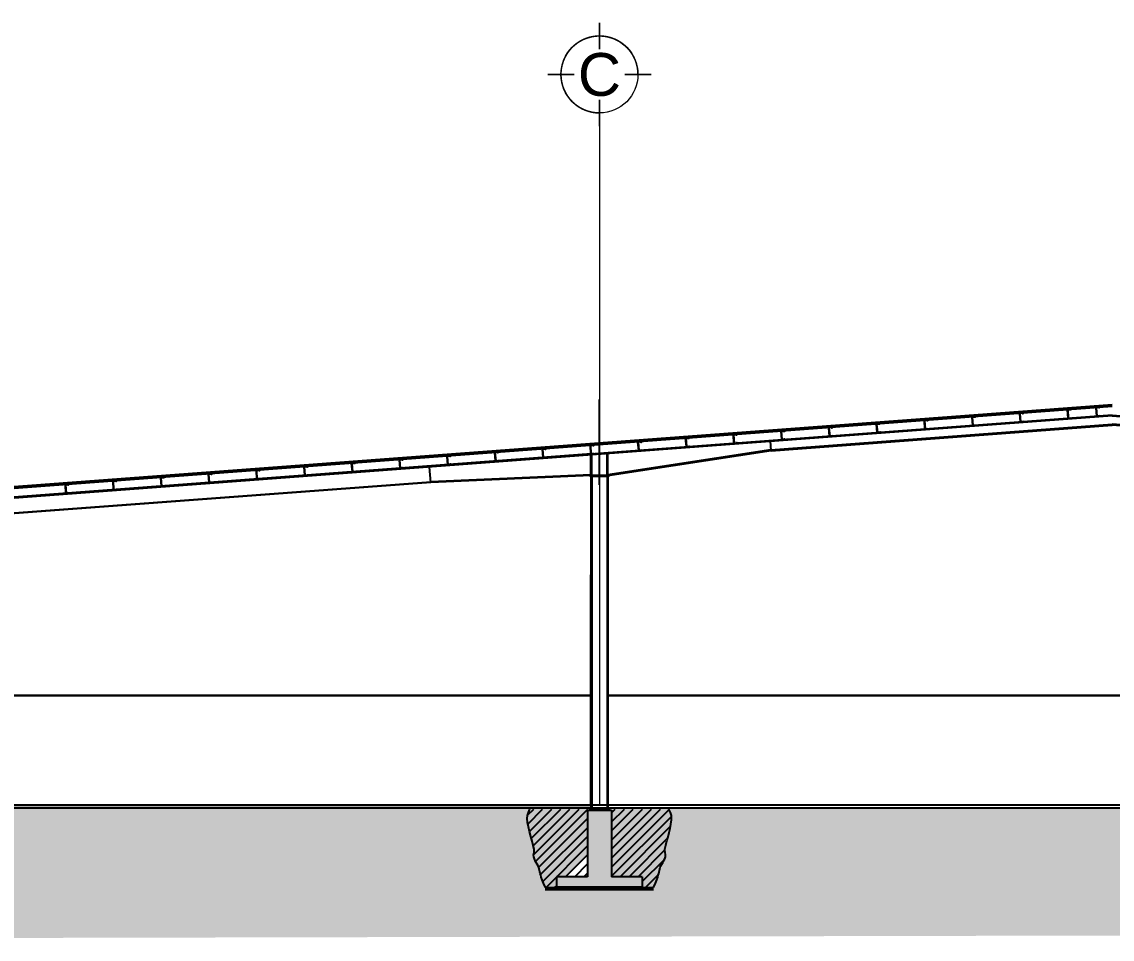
# Model space of a CAD drawing. Header units: metres. Extents: x -108 to 1267, y -15 to 572.
# Drawn here: x -90.67 to -58.74, y 39.47 to 66.34 of the extents above; entities that cross this region are included whole.
import ezdxf
from ezdxf.enums import TextEntityAlignment as Align

# ---------------------------------------------------------------- set-up
doc = ezdxf.new("R2010")
doc.units = ezdxf.units.M
doc.linetypes.add('CENTRO', pattern=[50.8, 31.75, -6.35, 6.35, -6.35])
for name, color, linetype in [('1- 09', 2, 'Continuous'), ('1- 1', 1, 'Continuous'), ('1- 2', 223, 'Continuous')]:
    doc.layers.add(name, color=color, linetype=linetype)
for name, color, linetype, lineweight in [('2', 223, 'Continuous', 5), ('3', 3, 'Continuous', 0), ('Ejes', 210, 'CENTRO', 0), ('hatch', 9, 'Continuous', 0), ('MARCO', 254, 'Continuous', 0)]:
    doc.layers.add(name, color=color, linetype=linetype, lineweight=lineweight)
doc.styles.add('ALA', font='arial.ttf')
doc.styles.get("Standard").update_dxf_attribs({"font": 'cour.ttf', "height": 0.1})

# ---------------------------------------------------------------- blocks, each defined once
blk = doc.blocks.new('ejeh')
at = {"layer": 'Ejes', "const_width": 0.02}
for points in [[(0, 1.348), (0, 1)], [(-0.326, 0.674), (-0.674, 0.674)], [(0.326, 0.674), (0.674, 0.674)], [(0, 0), (0, 0.348)]]:
    blk.add_lwpolyline(points, dxfattribs=at)
blk.add_lwpolyline([(0, 0.174, -2.414214), (0.5, 0.674, 1)], format="xyb", dxfattribs=at)
at = {"layer": 'Ejes'}
blk.add_circle((0, 0.674), 0.5, dxfattribs=at)
blk.add_attdef('X', text='', height=0.556, dxfattribs=at).set_placement((0, 0.674), align=Align.MIDDLE_CENTER)

msp = doc.modelspace()

# ---------------------------------------------------------------- hatches: boundary and pattern name
at = {"transparency": 33554687}
h = msp.add_hatch(dxfattribs=at)
h.set_pattern_fill('AR-CONC', color=32, scale=0.005, angle=45)
h.set_pattern_definition([(95, (-958.60415, -757.5745), (0.70047325, 0.5877669), [0.09525, -1.04775]), (40, (-958.6042, -757.5745), (-0.8000923, 0.55088364), [0.0762, -0.8382029]), (145.451445, (-958.5458, -757.5255), (-0.099619, 1.1386505), [0.08095004, -0.8904512]), (91.1842, (-958.7838, -757.3949), (1.1070512, 0.8097671), [0.142875, -1.571625]), (141.63556, (-958.6915, -757.3274), (-0.0354331, 1.7141338), [0.1214251, -1.335678]), (36.18415, (-958.7838, -757.3949), (-0.0354331, 1.7141338), [0.1142998, -1.2572987]), (66, (-958.64905, -757.35), (0.8975999, 0.17447575), [0.09525, -1.04775]), (11, (-958.6491, -757.35), (-0.4326996, 0.869706), [0.0762, -0.8382]), (116.451445, (-958.57425, -757.33546), (0.46490026, 1.0441817), [0.08095004, -0.8904497]), (82.5, (-958.60415, -757.5745), (-0.288027345, 0.30986707), [0, -0.82804, 0, -0.8509, 0, -0.841375]), (52.5, (-958.60415, -757.5745), (-0.11794864, 0.590435), [0, -0.48514, 0, -0.80899, 0, -0.320675]), (12.5, (-958.8044, -757.77476), (0.499639315, 0.45913098), [0, -0.3175, 0, -0.9906, 0, -1.31445]), (2.5, (-958.8942, -757.86456), (0.43381952, 0.61361196), [0, -0.41275, 0, -0.65786, 0, -0.93345])])
edge = h.paths.add_edge_path()
edge.add_spline(control_points=[(-41.706, 43.276), (-41.706, 43.276), (-41.658, 43.174), (-41.658, 43.174), (-41.658, 43.174), (-41.635, 43.087), (-41.635, 43.087)], knot_values=[10.00002, 10.00002, 10.00002, 10.00002, 11.00002, 11.00002, 11.00002, 12, 12, 12, 12], degree=3, periodic=0)
edge.add_line((-41.616, 43.082), (-41.634, 43.064))
edge.add_spline(control_points=[(-41.635, 43.087), (-41.618, 43.018), (-41.631, 42.907), (-41.656, 42.781)], knot_values=[9.647402, 9.647402, 9.647402, 9.647402, 10, 10, 10, 10], degree=3, periodic=0)
edge.add_spline(control_points=[(-41.656, 42.781), (-41.703, 42.549), (-41.794, 42.267), (-41.824, 42.099)], knot_values=[9, 9, 9, 9, 9.647402, 9.647402, 9.647402, 9.647402], degree=3, periodic=0)
edge.add_spline(control_points=[(-41.824, 42.099), (-41.824, 42.099), (-41.824, 42.093), (-41.824, 42.084)], knot_values=[8.647116, 8.647116, 8.647116, 8.647116, 9, 9, 9, 9], degree=3, periodic=0)
edge.add_spline(control_points=[(-41.824, 42.044), (-41.824, 42.044), (-41.816, 42.02), (-41.816, 42.02)], knot_values=[7.00001, 7.00001, 7.00001, 7.00001, 7.99999, 7.99999, 7.99999, 7.99999], degree=3, periodic=0)
edge.add_spline(control_points=[(-41.816, 42.02), (-41.804, 41.925), (-41.813, 41.827), (-41.872, 41.744)], knot_values=[6, 6, 6, 6, 7, 7, 7, 7], degree=3, periodic=0)
edge.add_line((-41.818, 41.821), (-41.855, 41.784))
edge.add_spline(control_points=[(-41.816, 42.02), (-41.804, 41.925), (-41.813, 41.827), (-41.872, 41.744)], knot_values=[6, 6, 6, 6, 7, 7, 7, 7], degree=3, periodic=0)
edge.add_spline(control_points=[(-41.872, 41.744), (-41.872, 41.744), (-41.895, 41.705), (-41.895, 41.705), (-41.895, 41.705), (-41.895, 41.705), (-41.895, 41.705)], knot_values=[4.99999, 4.99999, 4.99999, 4.99999, 5.99999, 5.99999, 5.99999, 6, 6, 6, 6], degree=3, periodic=0)
edge.add_spline(control_points=[(-41.895, 41.705), (-41.895, 41.705), (-41.911, 41.665), (-41.911, 41.665)], knot_values=[4.00001, 4.00001, 4.00001, 4.00001, 4.99999, 4.99999, 4.99999, 4.99999], degree=3, periodic=0)
edge.add_spline(control_points=[(-41.911, 41.665), (-42.002, 41.522), (-41.979, 41.433), (-42.037, 41.286)], knot_values=[3, 3, 3, 3, 4, 4, 4, 4], degree=3, periodic=0)
edge.add_line((-42.013, 41.358), (-42.018, 41.353))
edge.add_spline(control_points=[(-41.911, 41.665), (-42.002, 41.522), (-41.979, 41.433), (-42.037, 41.286)], knot_values=[3, 3, 3, 3, 4, 4, 4, 4], degree=3, periodic=0)
edge.add_spline(control_points=[(-42.061, 41.207), (-42.061, 41.207), (-42.101, 41.104), (-42.101, 41.104)], knot_values=[1.00001, 1.00001, 1.00001, 1.00001, 1.99999, 1.99999, 1.99999, 1.99999], degree=3, periodic=0)
edge.add_spline(control_points=[(-42.101, 41.104), (-42.101, 41.104), (-42.156, 40.978), (-42.156, 40.978)], knot_values=[0.00001, 0.00001, 0.00001, 0.00001, 0.99999, 0.99999, 0.99999, 0.99999], degree=3, periodic=0)
edge.add_line((-42.18, 40.923), (-45.331, 40.923))
edge.add_line((-45.331, 40.923), (-45.331, 40.996))
edge.add_spline(control_points=[(-45.379, 41.104), (-45.379, 41.104), (-45.323, 40.978), (-45.323, 40.978)], knot_values=[0, 0, 0, 0, 0.99999, 0.99999, 0.99999, 0.99999], degree=3, periodic=0)
edge.add_spline(control_points=[(-45.442, 41.286), (-45.442, 41.286), (-45.418, 41.207), (-45.418, 41.207), (-45.418, 41.207), (-45.418, 41.207), (-45.418, 41.207)], knot_values=[1.99999, 1.99999, 1.99999, 1.99999, 2.99999, 2.99999, 2.99999, 3, 3, 3, 3], degree=3, periodic=0)
edge.add_spline(control_points=[(-45.442, 41.286), (-45.497, 41.415), (-45.479, 41.483), (-45.517, 41.574)], knot_values=[3, 3, 3, 3, 3.769896, 3.769896, 3.769896, 3.769896], degree=3, periodic=0)
edge.add_spline(control_points=[(-45.517, 41.574), (-45.528, 41.602), (-45.544, 41.631), (-45.568, 41.665)], knot_values=[3.769896, 3.769896, 3.769896, 3.769896, 4, 4, 4, 4], degree=3, periodic=0)
edge.add_line((-45.615, 41.737), (-45.608, 41.744))
edge.add_spline(control_points=[(-45.608, 41.744), (-45.662, 41.834), (-45.686, 41.919), (-45.655, 42.021)], knot_values=[6.000083, 6.000083, 6.000083, 6.000083, 7, 7, 7, 7], degree=3, periodic=0)
edge.add_line((-45.684, 41.928), (-45.659, 41.954))
edge.add_spline(control_points=[(-45.608, 41.744), (-45.662, 41.834), (-45.686, 41.919), (-45.655, 42.021)], knot_values=[6.000083, 6.000083, 6.000083, 6.000083, 7, 7, 7, 7], degree=3, periodic=0)
edge.add_spline(control_points=[(-45.655, 42.021), (-45.655, 42.021), (-45.655, 42.099), (-45.655, 42.099)], knot_values=[7.00001, 7.00001, 7.00001, 7.00001, 8, 8, 8, 8], degree=3, periodic=0)
edge.add_spline(control_points=[(-45.655, 42.099), (-45.66, 42.131), (-45.668, 42.167), (-45.677, 42.204)], knot_values=[8, 8, 8, 8, 8.118448, 8.118448, 8.118448, 8.118448], degree=3, periodic=0)
edge.add_spline(control_points=[(-45.677, 42.204), (-45.692, 42.27), (-45.711, 42.343), (-45.731, 42.418)], knot_values=[8.118448, 8.118448, 8.118448, 8.118448, 8.322749, 8.322749, 8.322749, 8.322749], degree=3, periodic=0)
edge.add_spline(control_points=[(-45.731, 42.418), (-45.77, 42.561), (-45.811, 42.714), (-45.834, 42.844)], knot_values=[8.322749, 8.322749, 8.322749, 8.322749, 8.708973, 8.708973, 8.708973, 8.708973], degree=3, periodic=0)
edge.add_spline(control_points=[(-45.845, 43.087), (-45.858, 43.028), (-45.852, 42.943), (-45.834, 42.844)], knot_values=[8.708973, 8.708973, 8.708973, 8.708973, 9, 9, 9, 9], degree=3, periodic=0)
edge.add_spline(control_points=[(-45.774, 43.276), (-45.774, 43.276), (-45.821, 43.174), (-45.821, 43.174), (-45.821, 43.174), (-45.845, 43.087), (-45.845, 43.087)], knot_values=[9.00002, 9.00002, 9.00002, 9.00002, 10.00002, 10.00002, 10.00002, 11, 11, 11, 11], degree=3, periodic=0)
edge.add_line((-45.763, 43.3), (-98.317, 43.3))
edge.add_line((-98.317, 43.3), (-98.317, 41.997))
edge.add_line((-98.317, 41.997), (-95.813, 41.997))
edge.add_line((-95.813, 41.997), (-95.813, 40.994))
edge.add_line((-95.813, 40.994), (-99.02, 40.994))
edge.add_line((-99.02, 40.994), (-99.02, 41.895))
edge.add_line((-99.02, 41.895), (-107.876, 41.895))
edge.add_line((-107.876, 41.895), (-107.876, 39.466))
edge.add_line((-107.876, 39.466), (-3.399, 39.695))
edge.add_line((-3.399, 39.695), (-3.399, 41.795))
edge.add_line((-3.399, 41.795), (-8.475, 41.795))
edge.add_line((-8.475, 41.795), (-8.475, 41.495))
edge.add_line((-8.475, 41.495), (-8.475, 41.195))
edge.add_line((-8.475, 41.195), (-8.475, 40.945))
edge.add_line((-8.475, 40.945), (-18.475, 40.945))
edge.add_line((-18.475, 40.945), (-18.475, 41.495))
edge.add_line((-18.475, 41.495), (-18.475, 41.895))
edge.add_line((-18.475, 41.895), (-18.475, 42.295))
edge.add_line((-18.475, 42.295), (-18.475, 43.3))
edge.add_line((-18.475, 43.3), (-19.178, 43.3))
edge.add_line((-19.178, 43.3), (-41.666, 43.3))
edge.add_line((-41.666, 43.3), (-41.701, 43.266))
edge = h.paths.add_edge_path(flags=16)
edge.add_spline(control_points=[(-71.832, 42.02), (-71.818, 41.879), (-71.812, 41.88), (-71.887, 41.744)], knot_values=[6, 6, 6, 6, 7, 7, 7, 7], degree=3, periodic=0)
edge.add_line((-71.868, 41.787), (-71.824, 41.831))
edge = h.paths.add_edge_path(flags=16)
edge.add_spline(control_points=[(-75.395, 41.104), (-75.395, 41.104), (-75.339, 40.978), (-75.339, 40.978)], knot_values=[0, 0, 0, 0, 0.99999, 0.99999, 0.99999, 0.99999], degree=3, periodic=0)
edge.add_line((-75.339, 40.978), (-75.347, 40.978))
edge.add_line((-75.347, 40.978), (-75.347, 40.962))
edge.add_line((-75.347, 40.962), (-75.339, 40.962))
edge.add_line((-75.339, 40.962), (-75.334, 40.967))
h.paths.add_polyline_path([(-75.008, 40.994), (-75.008, 41.033), (-75.047, 40.994)], flags=17)
h.paths.add_polyline_path([(-73.404, 43.245), (-74.06, 43.245), (-74.06, 43.245), (-74.107, 43.199), (-74.107, 41.294), (-74.747, 41.294), (-74.107, 41.934), (-74.107, 43.261), (-74.123, 43.245), (-74.06, 43.245), (-74.028, 43.276), (-74.028, 43.3), (-73.475, 43.3), (-73.36, 43.21), (-73.404, 43.166)], flags=16)

# ---------------------------------------------------------------- linework, layer by layer
at = {"layer": '1- 09', "lineweight": 25, "transparency": 33554687}
for points in [[(-68.736, 53.798), (-58.744, 54.548)], [(-68.728, 53.774), (-58.744, 54.524)], [(-48.76, 53.798), (-58.744, 54.548)], [(-48.76, 53.774), (-58.744, 54.524)], [(-68.728, 53.774), (-68.752, 54.066)], [(-73.507, 53.047), (-74.004, 53.047), (-74.004, 53.671)], [(-73.981, 53.047), (-73.981, 53.671)], [(-73.53, 53.047), (-73.53, 53.711)], [(-68.736, 53.798), (-73.507, 53.071)], [(-68.728, 53.774), (-73.507, 53.039)], [(-73.507, 53.047), (-73.507, 53.711)], [(-78.696, 52.842), (-78.728, 53.292)], [(-74.004, 53.063), (-78.696, 52.858)], [(-74.004, 53.047), (-78.696, 52.842)], [(-73.491, 53.047), (-73.491, 53.016), (-74.02, 53.016), (-74.02, 53.047), (-73.491, 53.047)], [(-74.004, 53.047), (-74.004, 43.3)], [(-73.981, 53.047), (-73.981, 43.3)], [(-73.53, 53.047), (-73.53, 43.3)], [(-73.507, 53.047), (-73.507, 43.3)], [(-73.491, 53.016), (-73.491, 53.016)], [(-93.128, 51.791), (-78.696, 52.858)], [(-78.696, 52.842), (-93.12, 51.768)]]:
    msp.add_lwpolyline(points, dxfattribs=at)
at = {"layer": '1- 1', "lineweight": 25, "transparency": 33554687}
for points in [[(-58.744, 55.117), (-98.483, 52.147)], [(-58.744, 55.069), (-98.483, 52.099), (-98.483, 52.147)], [(-58.744, 54.817), (-98.839, 51.815)], [(-58.744, 54.793), (-98.839, 51.791)], [(-58.744, 54.817), (-18.649, 51.815)], [(-58.744, 54.793), (-18.649, 51.791)]]:
    msp.add_lwpolyline(points, dxfattribs=at)
at = {"layer": '1- 2', "lineweight": 25, "transparency": 33554687}
for points in [[(-73.752, 52.771), (-73.752, 55.275)], [(-60.031, 54.722), (-60.031, 54.73), (-60.055, 54.975)], [(-60.047, 54.975), (-60.055, 54.975)], [(-60.047, 54.975), (-59.968, 54.983), (-59.96, 54.975)], [(-59.968, 54.983), (-60.047, 54.975), (-60.031, 54.73)], [(-59.968, 54.983), (-59.968, 54.99)], [(-59.96, 54.975), (-59.96, 54.967), (-59.968, 54.975)], [(-59.21, 55.038), (-59.131, 55.046)], [(-59.131, 55.038), (-59.131, 55.046), (-59.21, 55.038)], [(-59.21, 55.038), (-59.21, 55.03)], [(-59.194, 54.785), (-59.21, 55.03)], [(-59.21, 55.03), (-59.194, 54.785)], [(-59.123, 55.038), (-59.123, 55.046), (-59.131, 55.046)], [(-62.828, 54.517), (-62.843, 54.761), (-62.843, 54.769)], [(-62.843, 54.761), (-62.843, 54.769), (-62.764, 54.769)], [(-62.764, 54.769), (-62.843, 54.761), (-62.828, 54.517)], [(-62.756, 54.769), (-62.764, 54.769)], [(-61.445, 54.872), (-61.366, 54.88)], [(-61.445, 54.872), (-61.445, 54.864)], [(-61.366, 54.872), (-61.445, 54.872)], [(-61.429, 54.619), (-61.445, 54.864)], [(-61.445, 54.864), (-61.429, 54.619), (-61.343, 54.627), (-61.343, 54.643)], [(-61.429, 54.619), (-61.422, 54.619)], [(-61.343, 54.643), (-61.343, 54.627), (-61.422, 54.619)], [(-61.358, 54.872), (-61.366, 54.88)], [(-59.952, 54.73), (-60.031, 54.722), (-60.031, 54.73)], [(-60.031, 54.722), (-59.952, 54.73)], [(-59.944, 54.746), (-59.944, 54.73), (-59.952, 54.73)], [(-59.944, 54.73), (-59.944, 54.746)], [(-59.944, 54.73), (-59.944, 54.738)], [(-59.194, 54.785), (-59.186, 54.785)], [(-59.107, 54.809), (-59.107, 54.793), (-59.186, 54.785)], [(-59.186, 54.785), (-59.107, 54.793), (-59.107, 54.809)], [(-59.186, 54.793), (-59.186, 54.801)], [(-68.333, 54.098), (-68.412, 54.098), (-68.436, 54.343), (-68.428, 54.351)], [(-68.436, 54.343), (-68.436, 54.351)], [(-68.436, 54.343), (-68.412, 54.098), (-68.333, 54.106)], [(-68.428, 54.351), (-68.349, 54.351), (-68.341, 54.335), (-68.349, 54.335), (-68.349, 54.351), (-68.428, 54.343)], [(-67.03, 54.453), (-67.038, 54.453), (-67.038, 54.445)], [(-67.022, 54.201), (-67.038, 54.445)], [(-67.038, 54.445), (-67.014, 54.201), (-66.935, 54.208), (-66.935, 54.224)], [(-67.03, 54.453), (-66.951, 54.461)], [(-67.03, 54.445), (-67.03, 54.453)], [(-66.951, 54.453), (-66.951, 54.461)], [(-65.64, 54.556), (-65.64, 54.564)], [(-65.624, 54.311), (-65.64, 54.556), (-65.632, 54.556)], [(-65.64, 54.556), (-65.616, 54.311)], [(-65.632, 54.556), (-65.553, 54.564), (-65.553, 54.556)], [(-65.553, 54.564), (-65.632, 54.556)], [(-65.537, 54.311), (-65.616, 54.303), (-65.624, 54.311)], [(-65.616, 54.303), (-65.537, 54.311), (-65.537, 54.327), (-65.529, 54.327)], [(-65.616, 54.303), (-65.616, 54.311)], [(-65.553, 54.564), (-65.553, 54.572)], [(-65.529, 54.327), (-65.529, 54.311), (-65.537, 54.311)], [(-65.529, 54.311), (-65.529, 54.319)], [(-64.226, 54.414), (-64.226, 54.406), (-64.218, 54.406)], [(-64.139, 54.414), (-64.218, 54.406)], [(-64.139, 54.43), (-64.139, 54.422)], [(-64.139, 54.422), (-64.139, 54.43)], [(-64.139, 54.414), (-64.139, 54.422)], [(-62.828, 54.517), (-62.82, 54.517)], [(-62.82, 54.517), (-62.741, 54.524), (-62.741, 54.54)], [(-62.741, 54.517), (-62.82, 54.517)], [(-62.741, 54.54), (-62.741, 54.524)], [(-62.741, 54.517), (-62.741, 54.524)], [(-72.622, 54.035), (-72.63, 54.027)], [(-72.52, 53.806), (-72.52, 53.79), (-72.606, 53.782), (-72.63, 54.027)], [(-72.622, 54.035), (-72.543, 54.043)], [(-72.535, 54.035), (-72.535, 54.019), (-72.543, 54.035), (-72.622, 54.035)], [(-72.622, 54.027), (-72.606, 53.782), (-72.527, 53.79)], [(-72.535, 54.035), (-72.543, 54.043)], [(-71.232, 54.137), (-71.232, 54.145)], [(-71.208, 53.885), (-71.208, 53.893), (-71.232, 54.137), (-71.224, 54.137)], [(-71.224, 54.137), (-71.145, 54.145), (-71.137, 54.137)], [(-71.145, 54.145), (-71.224, 54.137), (-71.208, 53.893)], [(-71.145, 54.145), (-71.145, 54.153)], [(-71.137, 54.137), (-71.137, 54.129), (-71.145, 54.129), (-71.145, 54.137)], [(-69.834, 54.24), (-69.834, 54.248)], [(-69.818, 53.995), (-69.834, 54.24), (-69.826, 54.24)], [(-69.834, 54.24), (-69.81, 53.995)], [(-69.731, 53.995), (-69.81, 53.987), (-69.818, 53.995)], [(-69.81, 53.987), (-69.81, 53.995)], [(-69.81, 53.987), (-69.731, 53.995)], [(-69.731, 54.003), (-69.731, 54.011), (-69.723, 54.011)], [(-69.731, 53.995), (-69.723, 53.995), (-69.723, 54.003)], [(-69.723, 54.011), (-69.723, 54.003)], [(-68.325, 54.106), (-68.333, 54.122), (-68.325, 54.122)], [(-68.333, 54.098), (-68.325, 54.098), (-68.325, 54.106)], [(-68.325, 54.122), (-68.325, 54.106)], [(-66.935, 54.208), (-67.014, 54.201), (-67.022, 54.201)], [(-67.014, 54.201), (-67.014, 54.208)], [(-66.935, 54.224), (-66.927, 54.208)], [(-66.935, 54.208), (-66.927, 54.208)], [(-78.128, 53.624), (-78.128, 53.632)], [(-76.817, 53.719), (-76.793, 53.474)], [(-76.801, 53.474), (-76.816, 53.719), (-76.73, 53.727), (-76.73, 53.719)], [(-76.73, 53.727), (-76.816, 53.719)], [(-76.809, 53.719), (-76.809, 53.727)], [(-76.73, 53.727), (-76.73, 53.735)], [(-75.403, 53.577), (-75.418, 53.821), (-75.339, 53.829)], [(-75.339, 53.829), (-75.418, 53.821), (-75.403, 53.577)], [(-75.332, 53.829), (-75.339, 53.829)], [(-74.004, 53.679), (-74.02, 53.924), (-74.02, 53.932)], [(-74.02, 53.924), (-74.02, 53.932), (-73.941, 53.932)], [(-73.941, 53.932), (-74.02, 53.924), (-74.004, 53.679)], [(-74.004, 53.679), (-73.997, 53.679)], [(-73.997, 53.679), (-73.918, 53.687), (-73.918, 53.703)], [(-73.918, 53.679), (-73.997, 53.679)], [(-73.933, 53.932), (-73.941, 53.932)], [(-73.918, 53.703), (-73.918, 53.687)], [(-73.918, 53.679), (-73.918, 53.687)], [(-72.52, 53.79), (-72.52, 53.806)], [(-71.129, 53.893), (-71.208, 53.885), (-71.208, 53.893)], [(-71.208, 53.885), (-71.129, 53.893)], [(-71.121, 53.908), (-71.121, 53.893), (-71.129, 53.893)], [(-71.121, 53.893), (-71.129, 53.908), (-71.121, 53.908)], [(-71.121, 53.893), (-71.121, 53.9)], [(-80.987, 53.15), (-80.987, 53.158), (-81.011, 53.403)], [(-81.003, 53.403), (-81.011, 53.403)], [(-81.003, 53.403), (-80.924, 53.411)], [(-80.916, 53.411), (-80.916, 53.395), (-80.924, 53.411), (-81.003, 53.403), (-80.987, 53.158), (-80.908, 53.158)], [(-80.916, 53.411), (-80.924, 53.411)], [(-79.51, 53.261), (-79.589, 53.261), (-79.613, 53.505), (-79.605, 53.513)], [(-79.613, 53.505), (-79.613, 53.513)], [(-79.605, 53.513), (-79.518, 53.513)], [(-79.518, 53.513), (-79.518, 53.498), (-79.526, 53.498), (-79.526, 53.513), (-79.605, 53.505), (-79.589, 53.261), (-79.51, 53.268)], [(-79.526, 53.513), (-79.526, 53.521)], [(-78.207, 53.616), (-78.215, 53.616), (-78.215, 53.608)], [(-78.199, 53.363), (-78.215, 53.608)], [(-78.215, 53.608), (-78.191, 53.363), (-78.112, 53.371), (-78.112, 53.387), (-78.104, 53.387)], [(-78.207, 53.616), (-78.128, 53.624), (-78.128, 53.616)], [(-78.207, 53.608), (-78.207, 53.616)], [(-78.112, 53.371), (-78.191, 53.363), (-78.199, 53.363)], [(-78.191, 53.363), (-78.191, 53.371)], [(-78.104, 53.387), (-78.104, 53.371), (-78.112, 53.371)], [(-78.104, 53.371), (-78.104, 53.379)], [(-76.801, 53.474), (-76.801, 53.466), (-76.793, 53.466)], [(-76.793, 53.466), (-76.714, 53.474), (-76.714, 53.49)], [(-76.714, 53.474), (-76.793, 53.466)], [(-76.714, 53.49), (-76.706, 53.474)], [(-76.714, 53.474), (-76.706, 53.474)], [(-75.403, 53.577), (-75.403, 53.569), (-75.395, 53.569)], [(-75.316, 53.577), (-75.395, 53.569)], [(-75.395, 53.577), (-75.316, 53.577)], [(-75.316, 53.592), (-75.316, 53.584)], [(-75.316, 53.584), (-75.316, 53.592)], [(-75.316, 53.577), (-75.316, 53.584)], [(-85.181, 52.842), (-85.197, 53.087), (-85.197, 53.095)], [(-85.197, 53.087), (-85.197, 53.095), (-85.118, 53.095)], [(-85.118, 53.095), (-85.197, 53.087), (-85.181, 52.842)], [(-85.11, 53.095), (-85.118, 53.095)], [(-83.799, 53.197), (-83.72, 53.205)], [(-83.799, 53.197), (-83.799, 53.19)], [(-83.72, 53.197), (-83.799, 53.197)], [(-83.696, 52.968), (-83.696, 52.953), (-83.783, 52.945), (-83.799, 53.19)], [(-83.799, 53.19), (-83.783, 52.945), (-83.696, 52.953), (-83.696, 52.968)], [(-83.712, 53.197), (-83.712, 53.205), (-83.72, 53.205)], [(-82.385, 53.055), (-82.401, 53.3), (-82.322, 53.308)], [(-82.322, 53.3), (-82.322, 53.308), (-82.401, 53.3), (-82.385, 53.055)], [(-82.385, 53.055), (-82.385, 53.047), (-82.377, 53.047)], [(-82.298, 53.071), (-82.298, 53.055), (-82.377, 53.047)], [(-82.377, 53.047), (-82.298, 53.055), (-82.298, 53.071)], [(-82.314, 53.3), (-82.314, 53.308), (-82.322, 53.308)], [(-80.9, 53.158), (-80.987, 53.15), (-80.987, 53.158)], [(-80.908, 53.166), (-80.908, 53.174)], [(-80.9, 53.174), (-80.9, 53.166)], [(-80.9, 53.166), (-80.9, 53.174)], [(-80.9, 53.158), (-80.9, 53.166)], [(-79.502, 53.268), (-79.51, 53.284), (-79.502, 53.284)], [(-79.51, 53.261), (-79.502, 53.261), (-79.502, 53.268)], [(-79.502, 53.284), (-79.502, 53.268)], [(-89.392, 52.779), (-89.305, 52.787), (-89.305, 52.779)], [(-89.392, 52.779), (-89.392, 52.771)], [(-89.376, 52.526), (-89.392, 52.771)], [(-89.392, 52.771), (-89.368, 52.526), (-89.289, 52.534), (-89.289, 52.55)], [(-89.384, 52.771), (-89.384, 52.779)], [(-89.305, 52.787), (-89.305, 52.795)], [(-87.978, 52.637), (-87.993, 52.881), (-87.914, 52.889)], [(-87.914, 52.889), (-87.993, 52.881), (-87.978, 52.637)], [(-87.907, 52.881), (-87.907, 52.889), (-87.914, 52.889)], [(-86.58, 52.739), (-86.595, 52.984), (-86.516, 52.992)], [(-86.516, 52.992), (-86.595, 52.984), (-86.58, 52.739)], [(-86.58, 52.739), (-86.58, 52.731), (-86.572, 52.731)], [(-86.493, 52.739), (-86.572, 52.731)], [(-86.572, 52.739), (-86.493, 52.739)], [(-86.508, 52.992), (-86.516, 52.992)], [(-86.493, 52.755), (-86.493, 52.747)], [(-86.493, 52.747), (-86.493, 52.755)], [(-86.493, 52.739), (-86.493, 52.747)], [(-85.181, 52.842), (-85.173, 52.842)], [(-85.174, 52.842), (-85.095, 52.85), (-85.095, 52.866)], [(-85.095, 52.842), (-85.173, 52.842)], [(-85.095, 52.866), (-85.095, 52.85)], [(-85.095, 52.842), (-85.095, 52.85)], [(-89.376, 52.526), (-89.368, 52.526)], [(-89.289, 52.534), (-89.368, 52.526)], [(-89.289, 52.55), (-89.281, 52.534)], [(-89.289, 52.534), (-89.281, 52.534)], [(-87.978, 52.637), (-87.978, 52.629), (-87.97, 52.629)], [(-87.891, 52.652), (-87.891, 52.637), (-87.97, 52.629)], [(-87.97, 52.629), (-87.891, 52.637), (-87.891, 52.652)], [(-87.97, 52.637), (-87.97, 52.644)], [(-72.346, 43.395), (-98.483, 43.395)], [(-19.028, 43.3), (-98.483, 43.3)], [(-74.004, 43.395), (-90.655, 43.395)], [(-43.989, 43.395), (-73.507, 43.395)]]:
    msp.add_lwpolyline(points, dxfattribs=at)
for points, knots in [([(-59.123, 55.038), (-59.123, 55.038), (-59.123, 55.03), (-59.123, 55.03), (-59.123, 55.03), (-59.123, 55.038), (-59.123, 55.038)], [0, 0, 0, 0, 1, 1, 1, 2, 2, 2, 2]), ([(-64.226, 54.414), (-64.226, 54.414), (-64.241, 54.659), (-64.241, 54.659), (-64.241, 54.659), (-64.155, 54.667), (-64.155, 54.667), (-64.155, 54.667), (-64.155, 54.651), (-64.155, 54.651), (-64.155, 54.651), (-64.155, 54.667), (-64.155, 54.667), (-64.155, 54.667), (-64.241, 54.659), (-64.241, 54.659), (-64.241, 54.659), (-64.218, 54.414), (-64.218, 54.414), (-64.218, 54.414), (-64.139, 54.414), (-64.139, 54.414)], [0, 0, 0, 0, 1, 1, 1, 2, 2, 2, 3, 3, 3, 4, 4, 4, 5, 5, 5, 6, 6, 6, 7, 7, 7, 7]), ([(-62.756, 54.769), (-62.756, 54.769), (-62.756, 54.753), (-62.756, 54.753), (-62.756, 54.753), (-62.756, 54.769), (-62.756, 54.769)], [0, 0, 0, 0, 1, 1, 1, 2, 2, 2, 2]), ([(-61.358, 54.872), (-61.358, 54.872), (-61.358, 54.856), (-61.358, 54.856), (-61.358, 54.856), (-61.358, 54.872), (-61.358, 54.872)], [0, 0, 0, 0, 1, 1, 1, 2, 2, 2, 2]), ([(-66.951, 54.453), (-66.951, 54.453), (-66.951, 54.438), (-66.951, 54.438), (-66.951, 54.438), (-66.951, 54.453), (-66.951, 54.453), (-66.951, 54.453), (-67.03, 54.453), (-67.03, 54.453)], [0, 0, 0, 0, 1, 1, 1, 2, 2, 2, 3, 3, 3, 3]), ([(-65.553, 54.556), (-65.553, 54.556), (-65.553, 54.548), (-65.553, 54.548), (-65.553, 54.548), (-65.553, 54.556), (-65.553, 54.556)], [0, 0, 0, 0, 1, 1, 1, 2, 2, 2, 2]), ([(-69.826, 54.24), (-69.826, 54.24), (-69.747, 54.248), (-69.747, 54.248), (-69.747, 54.248), (-69.747, 54.232), (-69.747, 54.232), (-69.747, 54.232), (-69.747, 54.248), (-69.747, 54.248), (-69.747, 54.248), (-69.826, 54.24), (-69.826, 54.24)], [0, 0, 0, 0, 1, 1, 1, 2, 2, 2, 3, 3, 3, 4, 4, 4, 4]), ([(-76.73, 53.719), (-76.73, 53.719), (-76.73, 53.711), (-76.73, 53.711), (-76.73, 53.711), (-76.73, 53.719), (-76.73, 53.719)], [0, 0, 0, 0, 1, 1, 1, 2, 2, 2, 2]), ([(-75.332, 53.829), (-75.332, 53.829), (-75.332, 53.814), (-75.332, 53.814), (-75.332, 53.814), (-75.332, 53.829), (-75.332, 53.829)], [0, 0, 0, 0, 1, 1, 1, 2, 2, 2, 2]), ([(-73.933, 53.932), (-73.933, 53.932), (-73.933, 53.916), (-73.933, 53.916), (-73.933, 53.916), (-73.933, 53.932), (-73.933, 53.932)], [0, 0, 0, 0, 1, 1, 1, 2, 2, 2, 2]), ([(-78.128, 53.616), (-78.128, 53.616), (-78.128, 53.6), (-78.128, 53.6), (-78.128, 53.6), (-78.128, 53.616), (-78.128, 53.616), (-78.128, 53.616), (-78.207, 53.616), (-78.207, 53.616)], [0, 0, 0, 0, 1, 1, 1, 2, 2, 2, 3, 3, 3, 3]), ([(-85.11, 53.095), (-85.11, 53.095), (-85.11, 53.079), (-85.11, 53.079), (-85.11, 53.079), (-85.11, 53.095), (-85.11, 53.095)], [0, 0, 0, 0, 1, 1, 1, 2, 2, 2, 2]), ([(-83.712, 53.197), (-83.712, 53.197), (-83.712, 53.182), (-83.712, 53.182), (-83.712, 53.182), (-83.712, 53.197), (-83.712, 53.197)], [0, 0, 0, 0, 1, 1, 1, 2, 2, 2, 2]), ([(-82.314, 53.3), (-82.314, 53.3), (-82.314, 53.292), (-82.314, 53.292), (-82.314, 53.292), (-82.314, 53.3), (-82.314, 53.3)], [0, 0, 0, 0, 1, 1, 1, 2, 2, 2, 2]), ([(-89.305, 52.779), (-89.305, 52.779), (-89.305, 52.763), (-89.305, 52.763), (-89.305, 52.763), (-89.305, 52.779), (-89.305, 52.779), (-89.305, 52.779), (-89.384, 52.779), (-89.384, 52.779)], [0, 0, 0, 0, 1, 1, 1, 2, 2, 2, 3, 3, 3, 3]), ([(-87.907, 52.881), (-87.907, 52.881), (-87.907, 52.874), (-87.907, 52.874), (-87.907, 52.874), (-87.907, 52.881), (-87.907, 52.881)], [0, 0, 0, 0, 1, 1, 1, 2, 2, 2, 2]), ([(-86.508, 52.992), (-86.508, 52.992), (-86.508, 52.976), (-86.508, 52.976), (-86.508, 52.976), (-86.508, 52.992), (-86.508, 52.992)], [0, 0, 0, 0, 1, 1, 1, 2, 2, 2, 2])]:
    msp.add_open_spline(points, degree=3, knots=knots, dxfattribs=at)
at = {"layer": '2', "lineweight": 25, "transparency": 33554687}
for points in [[(-74.028, 43.276), (-74.06, 43.245)], [(-74.028, 43.276), (-74.028, 43.3), (-73.475, 43.3), (-73.475, 43.276), (-74.028, 43.276)], [(-74.028, 43.3), (-74.028, 43.3)], [(-73.475, 43.276), (-73.451, 43.245)], [(-75.347, 40.978), (-72.172, 40.978)], [(-75.347, 40.962), (-72.172, 40.962)], [(-75.347, 40.938), (-72.172, 40.938)], [(-75.347, 40.923), (-72.172, 40.923)]]:
    msp.add_lwpolyline(points, dxfattribs=at)
at = {"layer": '3', "lineweight": 25, "transparency": 33554687}
for points in [[(-74.107, 43.245), (-74.107, 41.294)], [(-74.107, 43.245), (-73.404, 43.245)], [(-73.404, 43.245), (-73.404, 41.294)], [(-75.008, 41.294), (-75.008, 40.994)], [(-72.504, 41.294), (-72.504, 40.994), (-75.008, 40.994)], [(-74.107, 41.294), (-75.008, 41.294)], [(-72.504, 41.294), (-73.404, 41.294)]]:
    msp.add_lwpolyline(points, dxfattribs=at)
at = {"layer": 'Ejes', "transparency": 33554687}
msp.add_line((-73.755, 63.274), (-73.755, 43.402), dxfattribs=at)
at = {"layer": 'hatch', "lineweight": 25, "transparency": 33554687}
for points in [[(-73.507, 46.602), (-73.507, 53.711), (-58.744, 54.817), (-43.965, 53.711), (-43.965, 46.602), (-73.507, 46.602)], [(-74.004, 46.602), (-73.996, 53.679), (-98.838, 51.815), (-98.838, 46.602), (-74.004, 46.602)], [(-98.941, 46.602), (-98.941, 43.395), (-74.004, 43.395), (-74.004, 46.602), (-98.941, 46.602)], [(-98.815, 46.602), (-74.004, 46.602)], [(-43.989, 46.602), (-43.989, 43.395), (-73.507, 43.395), (-73.507, 46.602), (-43.989, 46.602)], [(-73.507, 46.602), (-43.989, 46.602)], [(-75.853, 43.111), (-75.679, 43.276)], [(-75.853, 42.834), (-75.418, 43.276)], [(-75.797, 42.629), (-75.15, 43.276)], [(-75.75, 42.415), (-74.889, 43.276)], [(-75.695, 42.202), (-74.62, 43.276)], [(-75.679, 41.949), (-74.352, 43.276)], [(-75.624, 41.744), (-74.091, 43.276)], [(-73.404, 43.166), (-73.293, 43.276)], [(-73.404, 42.905), (-73.025, 43.276)], [(-73.404, 42.637), (-72.764, 43.276)], [(-73.404, 42.368), (-72.496, 43.276)], [(-73.404, 42.107), (-72.235, 43.276)], [(-73.404, 41.839), (-71.966, 43.276)], [(-73.404, 41.578), (-71.714, 43.269)], [(-75.537, 41.57), (-74.107, 43)], [(-73.404, 41.31), (-71.65, 43.063)], [(-73.151, 41.294), (-71.666, 42.787)], [(-75.481, 41.357), (-74.107, 42.731)], [(-75.41, 41.16), (-74.107, 42.471)], [(-75.308, 40.994), (-74.107, 42.202)], [(-72.883, 41.294), (-71.761, 42.423)], [(-74.747, 41.294), (-74.107, 41.934)], [(-72.622, 41.294), (-71.84, 42.084)], [(-74.478, 41.294), (-74.107, 41.673)], [(-72.504, 41.152), (-71.864, 41.791)], [(-74.21, 41.294), (-74.107, 41.404)], [(-72.393, 40.994), (-72.03, 41.357)], [(-75.047, 40.994), (-75.007, 41.033)]]:
    msp.add_lwpolyline(points, dxfattribs=at)
for points, knots in [([(-75.339, 40.978), (-75.339, 40.978), (-75.395, 41.104), (-75.395, 41.104), (-75.395, 41.104), (-75.434, 41.207), (-75.434, 41.207), (-75.434, 41.207), (-75.458, 41.286), (-75.458, 41.286), (-75.513, 41.442), (-75.491, 41.514), (-75.576, 41.665), (-75.576, 41.665), (-75.624, 41.744), (-75.624, 41.744), (-75.677, 41.864), (-75.704, 41.891), (-75.671, 42.02), (-75.671, 42.02), (-75.671, 42.099), (-75.671, 42.099), (-75.716, 42.368), (-75.907, 42.885), (-75.861, 43.087), (-75.861, 43.087), (-75.829, 43.174), (-75.829, 43.174), (-75.829, 43.174), (-75.789, 43.276), (-75.789, 43.276)], [0, 0, 0, 0, 1, 1, 1, 2, 2, 2, 3, 3, 3, 4, 4, 4, 5, 5, 5, 6, 6, 6, 7, 7, 7, 8, 8, 8, 9, 9, 9, 10, 10, 10, 10]), ([(-72.172, 40.978), (-72.172, 40.978), (-72.116, 41.104), (-72.116, 41.104), (-72.116, 41.104), (-72.077, 41.207), (-72.077, 41.207), (-72.077, 41.207), (-72.045, 41.286), (-72.045, 41.286), (-72.005, 41.429), (-72.008, 41.536), (-71.927, 41.665), (-71.927, 41.665), (-71.903, 41.705), (-71.903, 41.705), (-71.903, 41.705), (-71.887, 41.744), (-71.887, 41.744), (-71.812, 41.88), (-71.818, 41.879), (-71.832, 42.02), (-71.832, 42.02), (-71.84, 42.044), (-71.84, 42.044), (-71.84, 42.044), (-71.84, 42.099), (-71.84, 42.099), (-71.777, 42.428), (-71.628, 42.749), (-71.65, 43.087), (-71.65, 43.087), (-71.674, 43.174), (-71.674, 43.174), (-71.674, 43.174), (-71.722, 43.276), (-71.722, 43.276)], [0, 0, 0, 0, 1, 1, 1, 2, 2, 2, 3, 3, 3, 4, 4, 4, 5, 5, 5, 6, 6, 6, 7, 7, 7, 8, 8, 8, 9, 9, 9, 10, 10, 10, 11, 11, 11, 12, 12, 12, 12])]:
    msp.add_open_spline(points, degree=3, knots=knots, dxfattribs=at)

# ---------------------------------------------------------------- block references
at = {"layer": 'MARCO', "transparency": 33554687}
ref = msp.add_blockref('ejeh', (-73.755, 63.274), dxfattribs=dict(at, xscale=2.254873559710263, yscale=2.254873559710263, zscale=2.254873559710263))
ref.add_attrib('X', 'C', dxfattribs={"layer": 'Ejes', "height": 1.254, "style": 'ALA'}).set_placement((-73.755, 64.794), align=Align.MIDDLE_CENTER)

doc.saveas('drawing.dxf')
